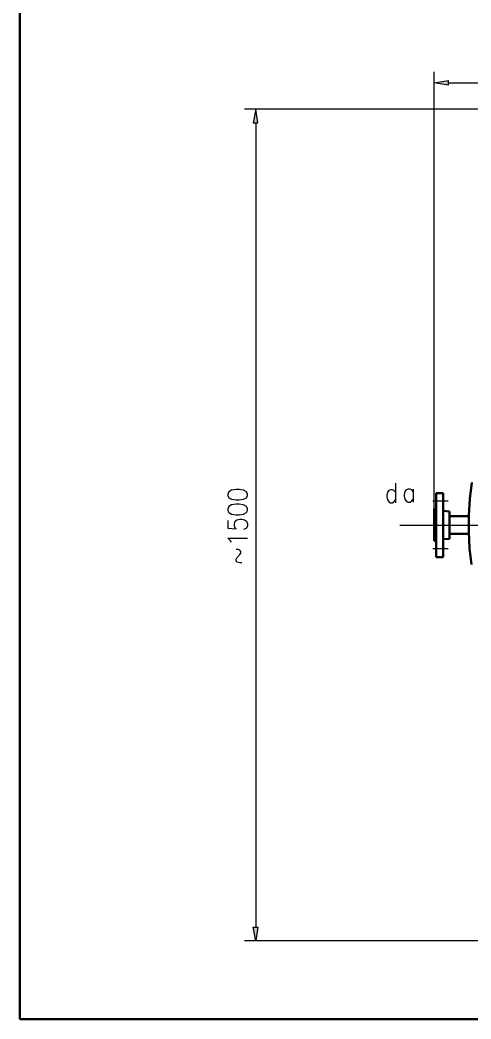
# Model space of a CAD drawing. Header units: millimetres. Extents: x -892 to 4698, y -3687 to 4524.
# Drawn here: x -892 to -79, y -3685 to -1884 of the extents above; entities that cross this region are included whole.
import ezdxf

# ---------------------------------------------------------------- set-up
doc = ezdxf.new("R2010")
doc.units = ezdxf.units.MM
doc.layers.add('1', color=7, linetype='Continuous')

msp = doc.modelspace()

# ---------------------------------------------------------------- hatches: boundary and pattern name
h = msp.add_hatch(color=0)
h.dxf.hatch_style = 2
h.paths.add_polyline_path([(-120, -1993.3), (-120, -2001.7), (-145.4, -1997.2)])
h = msp.add_hatch(color=0)
h.dxf.hatch_style = 2
h.paths.add_polyline_path([(-471.3, -2069.5), (-462.8, -2069.5), (-466.7, -2044.7)])
h = msp.add_hatch(color=0)
h.dxf.hatch_style = 2
h.paths.add_polyline_path([(-145.4, -2797.5), (-147.4, -2796.2), (-147.4, -2793.6), (-145.4, -2792.3), (-142.8, -2793.6), (-142.8, -2796.2)])
h = msp.add_hatch(color=0)
h.dxf.hatch_style = 2
h.paths.add_polyline_path([(-471.3, -3519.5), (-462.8, -3519.5), (-466.7, -3544.3)])

# ---------------------------------------------------------------- linework, layer by layer
at = {"layer": '1', "color": 0, "lineweight": 50}
for points in [[(-891.6, -3685.1), (-891.6, 4523.8), (4698, 4523.8), (4698, -3685.1), (-891.6, -3685.1)], [(-77.6, -2718), (-80.9, -2747.3), (-82.8, -2777.3), (-82.8, -2806.6), (-81.5, -2836.6), (-78.3, -2865.9)], [(-141.5, -2736.9), (-141.5, -2852.2)], [(-141.5, -2736.9), (-129.1, -2736.9)], [(-129.1, -2852.2), (-129.1, -2736.9)], [(-145.4, -2822.9), (-145.4, -2766.2)], [(-141.5, -2766.2), (-145.4, -2766.2)], [(-129.1, -2768.8), (-117.4, -2770.1)], [(-117.4, -2819.6), (-117.4, -2770.1)], [(-82.8, -2778.6), (-117.4, -2778.6)], [(-141.5, -2822.9), (-145.4, -2822.9)], [(-129.1, -2820.3), (-117.4, -2819.6)], [(-82.8, -2810.5), (-117.4, -2810.5)], [(-129.1, -2852.2), (-141.5, -2852.2)]]:
    msp.add_lwpolyline(points, dxfattribs=at)
at = {"layer": '1', "color": 0, "lineweight": 25}
for points in [[(-145.4, -2770.1), (-145.4, -1977.6)], [(-120, -1993.3), (-120, -2001.7), (-145.4, -1997.2), (-120, -1993.3)], [(-120, -1997.2), (1884.6, -1997.2)], [(339.5, -2044.7), (-486.9, -2044.7)], [(-471.3, -2069.5), (-462.8, -2069.5), (-466.7, -2044.7), (-471.3, -2069.5)], [(-466.7, -2069.5), (-466.7, -3519.5)], [(-215.1, -2719.3), (-215.1, -2754.5)], [(-516.9, -2741.4), (-515.6, -2745.3), (-510.4, -2747.9), (-501.9, -2749.2), (-496.7, -2749.2), (-488.9, -2747.9), (-483.6, -2745.3), (-481.7, -2741.4), (-481.7, -2738.8), (-483.6, -2734.9), (-488.9, -2731.6), (-496.7, -2730.3), (-501.9, -2730.3), (-510.4, -2731.6), (-515.6, -2734.9), (-516.9, -2738.8), (-516.9, -2741.4)], [(-215.1, -2735.6), (-217.8, -2732.3), (-220.4, -2731), (-224.3, -2731), (-226.9, -2732.3), (-229.5, -2735.6), (-230.8, -2740.8), (-230.8, -2744), (-229.5, -2749.2), (-226.9, -2752.5), (-224.3, -2754.5), (-220.4, -2754.5), (-217.8, -2752.5), (-215.1, -2749.2)], [(-183.2, -2734.2), (-185.8, -2731), (-188.4, -2729.7), (-192.3, -2729.7), (-195.6, -2731), (-198.2, -2734.2), (-199.5, -2739.5), (-199.5, -2742.7), (-198.2, -2747.9), (-195.6, -2751.2), (-192.3, -2753.1), (-188.4, -2753.1), (-185.8, -2751.2), (-183.2, -2747.9)], [(-183.2, -2729.7), (-183.2, -2753.1)], [(-120, -2751.8), (-148, -2751.8)], [(-516.9, -2768.1), (-515.6, -2772), (-510.4, -2774.7), (-501.9, -2776), (-496.7, -2776), (-488.9, -2774.7), (-483.6, -2772), (-481.7, -2768.1), (-481.7, -2765.5), (-483.6, -2761), (-488.9, -2758.4), (-496.7, -2757.1), (-501.9, -2757.1), (-510.4, -2758.4), (-515.6, -2761), (-516.9, -2765.5), (-516.9, -2768.1)], [(-516.9, -2786.4), (-516.9, -2800.1), (-501.9, -2801.4), (-503.8, -2800.1), (-505.2, -2796.2), (-505.2, -2792.3), (-503.8, -2787.7), (-500.6, -2785.1), (-495.4, -2783.8), (-492.1, -2783.8), (-486.9, -2785.1), (-483.6, -2787.7), (-481.7, -2792.3), (-481.7, -2796.2), (-483.6, -2800.1), (-485.6, -2801.4), (-488.9, -2802.7)], [(-207.3, -2794.9), (-60, -2794.9)], [(-510.4, -2825.5), (-512.3, -2822.9), (-516.9, -2818.3), (-481.7, -2818.3)], [(-492.1, -2862.6), (-495.4, -2862.6), (-500.6, -2861.3), (-501.9, -2858.7), (-501.9, -2856.1), (-500.6, -2853.5), (-495.4, -2847.6), (-493.4, -2845), (-493.4, -2842.4), (-495.4, -2839.8), (-498.6, -2838.5), (-501.9, -2838.5)], [(-120, -2837.2), (-148, -2837.2)], [(-471.3, -3519.5), (-462.8, -3519.5), (-466.7, -3544.3), (-471.3, -3519.5)], [(339.5, -3544.3), (-486.9, -3544.3)]]:
    msp.add_lwpolyline(points, dxfattribs=at)

doc.saveas('drawing.dxf')
